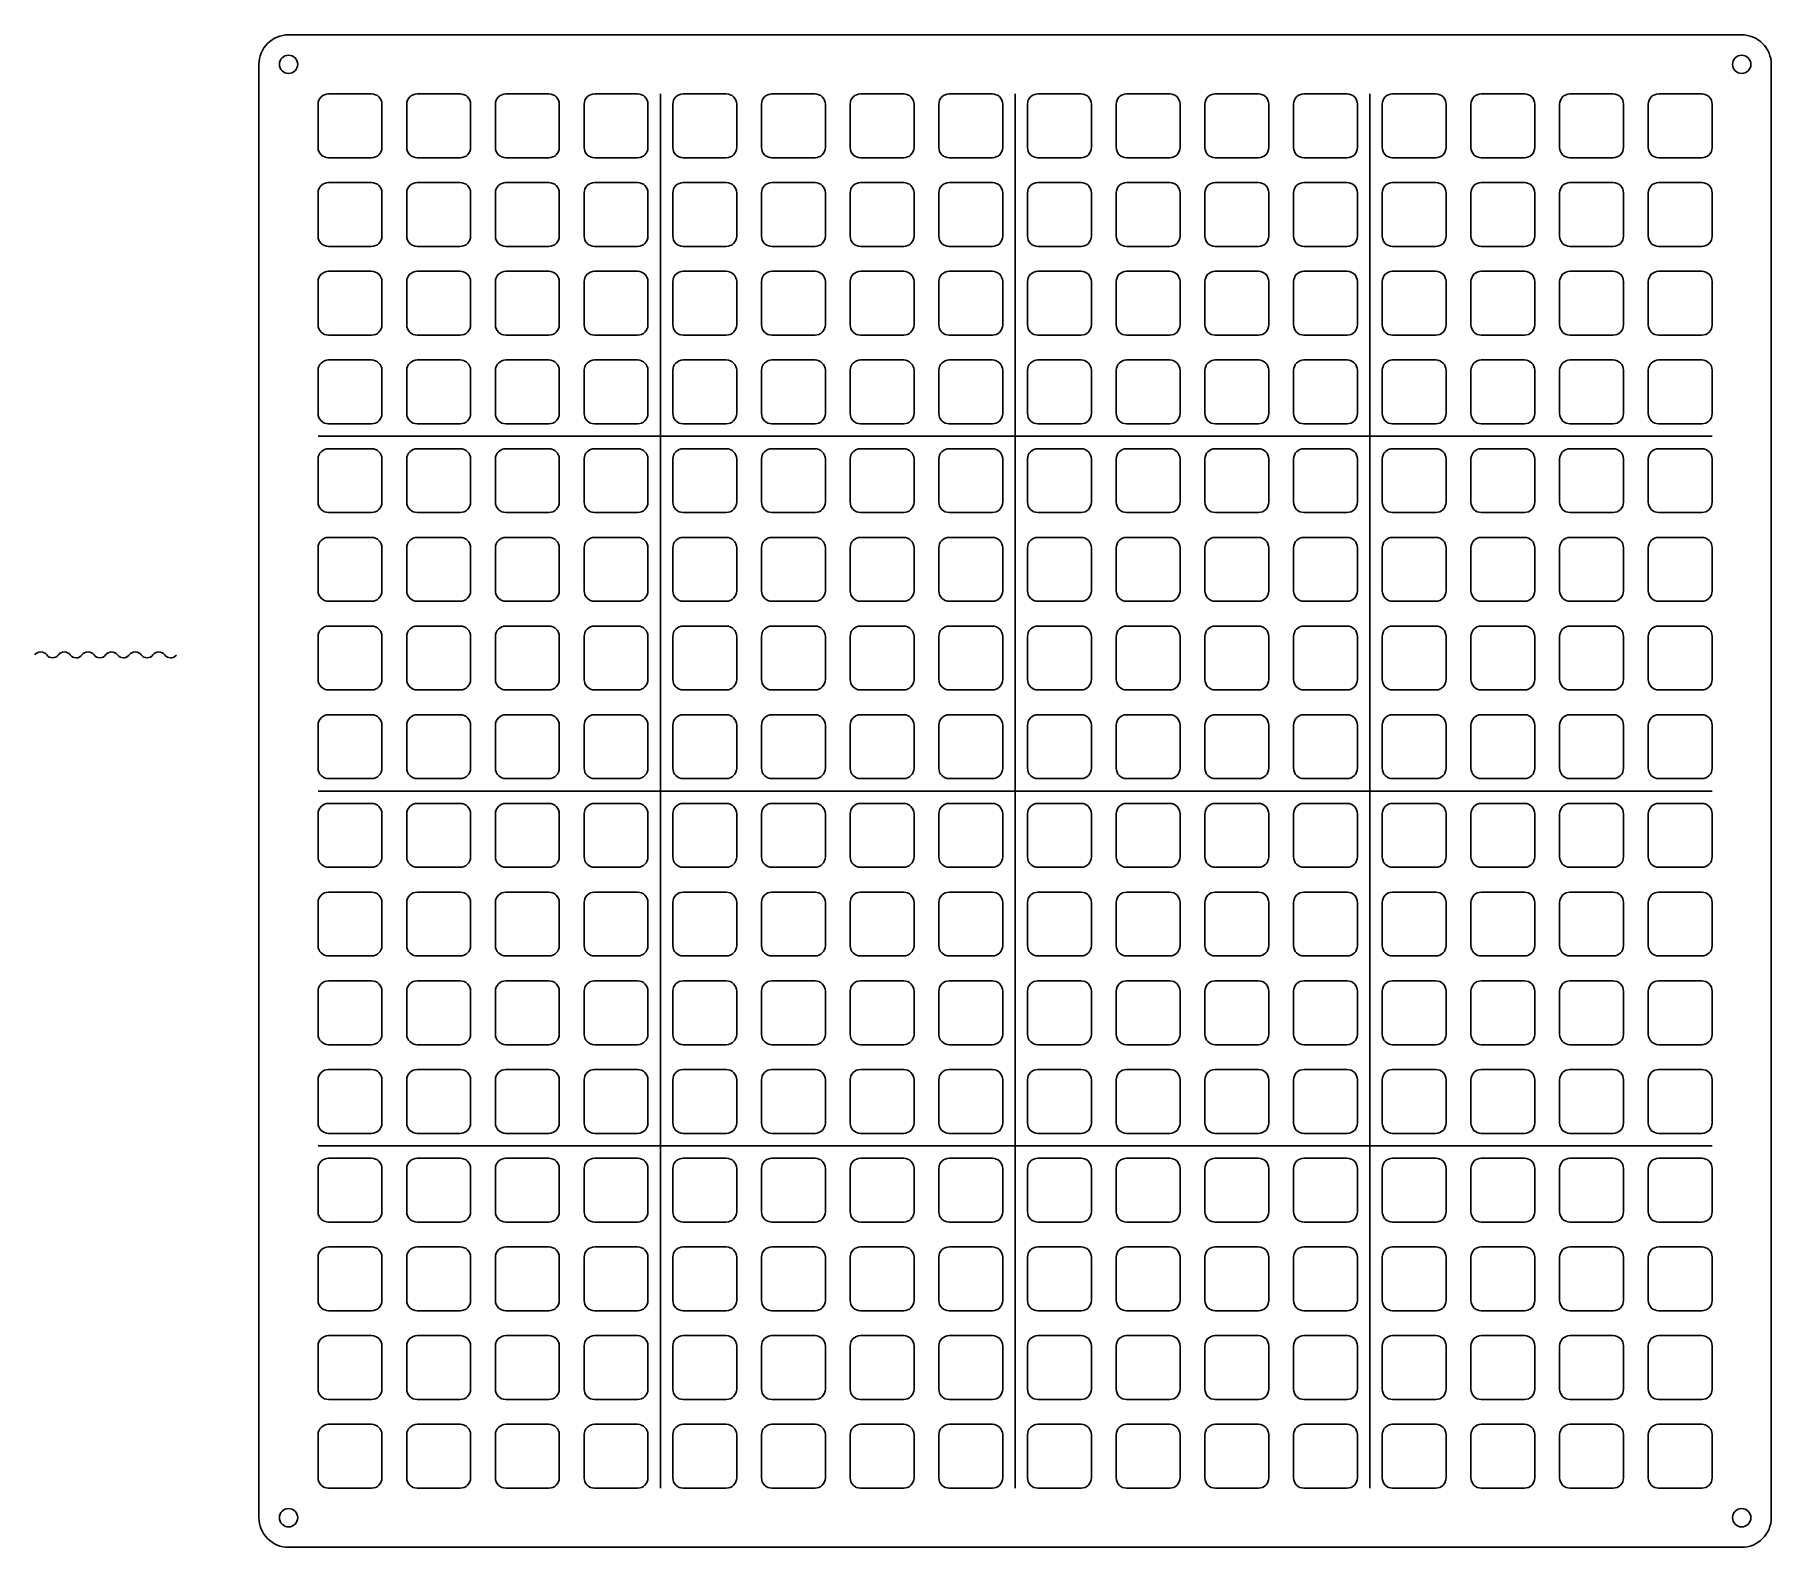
# Model space of a CAD drawing. Header units: millimetres. Extents: x -34 to 260, y -231 to 25.
import ezdxf

# ---------------------------------------------------------------- set-up
doc = ezdxf.new("R2010")
doc.units = ezdxf.units.MM
doc.layers.get('0').update_dxf_attribs({"linetype": 'CONTINUOUS'})

msp = doc.modelspace()

# ---------------------------------------------------------------- linework, layer by layer
for p, q in [((71.83, 14.88), (71.83, -220.92)), ((131.83, 14.88), (131.83, -220.92)), ((191.83, 14.88), (191.83, -220.92)), ((13.93, -43.02), (249.73, -43.02)), ((13.93, -103.02), (249.73, -103.02)), ((13.93, -163.02), (249.73, -163.02))]:
    msp.add_line(p, q)
for points in [[(254.73, 24.88), (8.93, 24.88, 0.414214), (3.93, 19.88), (3.93, -225.92, 0.414214), (8.93, -230.92), (254.73, -230.92, 0.414214), (259.73, -225.92), (259.73, 19.88, 0.414214)], [(22.98, 4.08), (15.68, 4.08, -0.414214), (13.93, 5.83), (13.93, 13.13, -0.414214), (15.68, 14.88), (22.98, 14.88, -0.414214), (24.73, 13.13), (24.73, 5.83, -0.414214)], [(37.98, 4.08), (30.68, 4.08, -0.414214), (28.93, 5.83), (28.93, 13.13, -0.414214), (30.68, 14.88), (37.98, 14.88, -0.414214), (39.73, 13.13), (39.73, 5.83, -0.414214)], [(52.98, 4.08), (45.68, 4.08, -0.414214), (43.93, 5.83), (43.93, 13.13, -0.414214), (45.68, 14.88), (52.98, 14.88, -0.414214), (54.73, 13.13), (54.73, 5.83, -0.414214)], [(67.98, 4.08), (60.68, 4.08, -0.414214), (58.93, 5.83), (58.93, 13.13, -0.414214), (60.68, 14.88), (67.98, 14.88, -0.414214), (69.73, 13.13), (69.73, 5.83, -0.414214)], [(82.98, 4.08), (75.68, 4.08, -0.414214), (73.93, 5.83), (73.93, 13.13, -0.414214), (75.68, 14.88), (82.98, 14.88, -0.414214), (84.73, 13.13), (84.73, 5.83, -0.414214)], [(97.98, 4.08), (90.68, 4.08, -0.414214), (88.93, 5.83), (88.93, 13.13, -0.414214), (90.68, 14.88), (97.98, 14.88, -0.414214), (99.73, 13.13), (99.73, 5.83, -0.414214)], [(112.98, 4.08), (105.68, 4.08, -0.414214), (103.93, 5.83), (103.93, 13.13, -0.414214), (105.68, 14.88), (112.98, 14.88, -0.414214), (114.73, 13.13), (114.73, 5.83, -0.414214)], [(127.98, 4.08), (120.68, 4.08, -0.414214), (118.93, 5.83), (118.93, 13.13, -0.414214), (120.68, 14.88), (127.98, 14.88, -0.414214), (129.73, 13.13), (129.73, 5.83, -0.414214)], [(142.98, 4.08), (135.68, 4.08, -0.414214), (133.93, 5.83), (133.93, 13.13, -0.414214), (135.68, 14.88), (142.98, 14.88, -0.414214), (144.73, 13.13), (144.73, 5.83, -0.414214)], [(157.98, 4.08), (150.68, 4.08, -0.414214), (148.93, 5.83), (148.93, 13.13, -0.414214), (150.68, 14.88), (157.98, 14.88, -0.414214), (159.73, 13.13), (159.73, 5.83, -0.414214)], [(172.98, 4.08), (165.68, 4.08, -0.414214), (163.93, 5.83), (163.93, 13.13, -0.414214), (165.68, 14.88), (172.98, 14.88, -0.414214), (174.73, 13.13), (174.73, 5.83, -0.414214)], [(187.98, 4.08), (180.68, 4.08, -0.414214), (178.93, 5.83), (178.93, 13.13, -0.414214), (180.68, 14.88), (187.98, 14.88, -0.414214), (189.73, 13.13), (189.73, 5.83, -0.414214)], [(202.98, 4.08), (195.68, 4.08, -0.414214), (193.93, 5.83), (193.93, 13.13, -0.414214), (195.68, 14.88), (202.98, 14.88, -0.414214), (204.73, 13.13), (204.73, 5.83, -0.414214)], [(217.98, 4.08), (210.68, 4.08, -0.414214), (208.93, 5.83), (208.93, 13.13, -0.414214), (210.68, 14.88), (217.98, 14.88, -0.414214), (219.73, 13.13), (219.73, 5.83, -0.414214)], [(232.98, 4.08), (225.68, 4.08, -0.414214), (223.93, 5.83), (223.93, 13.13, -0.414214), (225.68, 14.88), (232.98, 14.88, -0.414214), (234.73, 13.13), (234.73, 5.83, -0.414214)], [(247.98, 4.08), (240.68, 4.08, -0.414214), (238.93, 5.83), (238.93, 13.13, -0.414214), (240.68, 14.88), (247.98, 14.88, -0.414214), (249.73, 13.13), (249.73, 5.83, -0.414214)], [(22.98, -10.92), (15.68, -10.92, -0.414214), (13.93, -9.17), (13.93, -1.87, -0.414214), (15.68, -0.12), (22.98, -0.12, -0.414214), (24.73, -1.87), (24.73, -9.17, -0.414214)], [(37.98, -10.92), (30.68, -10.92, -0.414214), (28.93, -9.17), (28.93, -1.87, -0.414214), (30.68, -0.12), (37.98, -0.12, -0.414214), (39.73, -1.87), (39.73, -9.17, -0.414214)], [(52.98, -10.92), (45.68, -10.92, -0.414214), (43.93, -9.17), (43.93, -1.87, -0.414214), (45.68, -0.12), (52.98, -0.12, -0.414214), (54.73, -1.87), (54.73, -9.17, -0.414214)], [(67.98, -10.92), (60.68, -10.92, -0.414214), (58.93, -9.17), (58.93, -1.87, -0.414214), (60.68, -0.12), (67.98, -0.12, -0.414214), (69.73, -1.87), (69.73, -9.17, -0.414214)], [(82.98, -10.92), (75.68, -10.92, -0.414214), (73.93, -9.17), (73.93, -1.87, -0.414214), (75.68, -0.12), (82.98, -0.12, -0.414214), (84.73, -1.87), (84.73, -9.17, -0.414214)], [(97.98, -10.92), (90.68, -10.92, -0.414214), (88.93, -9.17), (88.93, -1.87, -0.414214), (90.68, -0.12), (97.98, -0.12, -0.414214), (99.73, -1.87), (99.73, -9.17, -0.414214)], [(112.98, -10.92), (105.68, -10.92, -0.414214), (103.93, -9.17), (103.93, -1.87, -0.414214), (105.68, -0.12), (112.98, -0.12, -0.414214), (114.73, -1.87), (114.73, -9.17, -0.414214)], [(127.98, -10.92), (120.68, -10.92, -0.414214), (118.93, -9.17), (118.93, -1.87, -0.414214), (120.68, -0.12), (127.98, -0.12, -0.414214), (129.73, -1.87), (129.73, -9.17, -0.414214)], [(142.98, -10.92), (135.68, -10.92, -0.414214), (133.93, -9.17), (133.93, -1.87, -0.414214), (135.68, -0.12), (142.98, -0.12, -0.414214), (144.73, -1.87), (144.73, -9.17, -0.414214)], [(157.98, -10.92), (150.68, -10.92, -0.414214), (148.93, -9.17), (148.93, -1.87, -0.414214), (150.68, -0.12), (157.98, -0.12, -0.414214), (159.73, -1.87), (159.73, -9.17, -0.414214)], [(172.98, -10.92), (165.68, -10.92, -0.414214), (163.93, -9.17), (163.93, -1.87, -0.414214), (165.68, -0.12), (172.98, -0.12, -0.414214), (174.73, -1.87), (174.73, -9.17, -0.414214)], [(187.98, -10.92), (180.68, -10.92, -0.414214), (178.93, -9.17), (178.93, -1.87, -0.414214), (180.68, -0.12), (187.98, -0.12, -0.414214), (189.73, -1.87), (189.73, -9.17, -0.414214)], [(202.98, -10.92), (195.68, -10.92, -0.414214), (193.93, -9.17), (193.93, -1.87, -0.414214), (195.68, -0.12), (202.98, -0.12, -0.414214), (204.73, -1.87), (204.73, -9.17, -0.414214)], [(217.98, -10.92), (210.68, -10.92, -0.414214), (208.93, -9.17), (208.93, -1.87, -0.414214), (210.68, -0.12), (217.98, -0.12, -0.414214), (219.73, -1.87), (219.73, -9.17, -0.414214)], [(232.98, -10.92), (225.68, -10.92, -0.414214), (223.93, -9.17), (223.93, -1.87, -0.414214), (225.68, -0.12), (232.98, -0.12, -0.414214), (234.73, -1.87), (234.73, -9.17, -0.414214)], [(247.98, -10.92), (240.68, -10.92, -0.414214), (238.93, -9.17), (238.93, -1.87, -0.414214), (240.68, -0.12), (247.98, -0.12, -0.414214), (249.73, -1.87), (249.73, -9.17, -0.414214)], [(22.98, -25.92), (15.68, -25.92, -0.414214), (13.93, -24.17), (13.93, -16.87, -0.414214), (15.68, -15.12), (22.98, -15.12, -0.414214), (24.73, -16.87), (24.73, -24.17, -0.414214)], [(37.98, -25.92), (30.68, -25.92, -0.414214), (28.93, -24.17), (28.93, -16.87, -0.414214), (30.68, -15.12), (37.98, -15.12, -0.414214), (39.73, -16.87), (39.73, -24.17, -0.414214)], [(52.98, -25.92), (45.68, -25.92, -0.414214), (43.93, -24.17), (43.93, -16.87, -0.414214), (45.68, -15.12), (52.98, -15.12, -0.414214), (54.73, -16.87), (54.73, -24.17, -0.414214)], [(67.98, -25.92), (60.68, -25.92, -0.414214), (58.93, -24.17), (58.93, -16.87, -0.414214), (60.68, -15.12), (67.98, -15.12, -0.414214), (69.73, -16.87), (69.73, -24.17, -0.414214)], [(82.98, -25.92), (75.68, -25.92, -0.414214), (73.93, -24.17), (73.93, -16.87, -0.414214), (75.68, -15.12), (82.98, -15.12, -0.414214), (84.73, -16.87), (84.73, -24.17, -0.414214)], [(97.98, -25.92), (90.68, -25.92, -0.414214), (88.93, -24.17), (88.93, -16.87, -0.414214), (90.68, -15.12), (97.98, -15.12, -0.414214), (99.73, -16.87), (99.73, -24.17, -0.414214)], [(112.98, -25.92), (105.68, -25.92, -0.414214), (103.93, -24.17), (103.93, -16.87, -0.414214), (105.68, -15.12), (112.98, -15.12, -0.414214), (114.73, -16.87), (114.73, -24.17, -0.414214)], [(127.98, -25.92), (120.68, -25.92, -0.414214), (118.93, -24.17), (118.93, -16.87, -0.414214), (120.68, -15.12), (127.98, -15.12, -0.414214), (129.73, -16.87), (129.73, -24.17, -0.414214)], [(142.98, -25.92), (135.68, -25.92, -0.414214), (133.93, -24.17), (133.93, -16.87, -0.414214), (135.68, -15.12), (142.98, -15.12, -0.414214), (144.73, -16.87), (144.73, -24.17, -0.414214)], [(157.98, -25.92), (150.68, -25.92, -0.414214), (148.93, -24.17), (148.93, -16.87, -0.414214), (150.68, -15.12), (157.98, -15.12, -0.414214), (159.73, -16.87), (159.73, -24.17, -0.414214)], [(172.98, -25.92), (165.68, -25.92, -0.414214), (163.93, -24.17), (163.93, -16.87, -0.414214), (165.68, -15.12), (172.98, -15.12, -0.414214), (174.73, -16.87), (174.73, -24.17, -0.414214)], [(187.98, -25.92), (180.68, -25.92, -0.414214), (178.93, -24.17), (178.93, -16.87, -0.414214), (180.68, -15.12), (187.98, -15.12, -0.414214), (189.73, -16.87), (189.73, -24.17, -0.414214)], [(202.98, -25.92), (195.68, -25.92, -0.414214), (193.93, -24.17), (193.93, -16.87, -0.414214), (195.68, -15.12), (202.98, -15.12, -0.414214), (204.73, -16.87), (204.73, -24.17, -0.414214)], [(217.98, -25.92), (210.68, -25.92, -0.414214), (208.93, -24.17), (208.93, -16.87, -0.414214), (210.68, -15.12), (217.98, -15.12, -0.414214), (219.73, -16.87), (219.73, -24.17, -0.414214)], [(232.98, -25.92), (225.68, -25.92, -0.414214), (223.93, -24.17), (223.93, -16.87, -0.414214), (225.68, -15.12), (232.98, -15.12, -0.414214), (234.73, -16.87), (234.73, -24.17, -0.414214)], [(247.98, -25.92), (240.68, -25.92, -0.414214), (238.93, -24.17), (238.93, -16.87, -0.414214), (240.68, -15.12), (247.98, -15.12, -0.414214), (249.73, -16.87), (249.73, -24.17, -0.414214)], [(22.98, -40.92), (15.68, -40.92, -0.414214), (13.93, -39.17), (13.93, -31.87, -0.414214), (15.68, -30.12), (22.98, -30.12, -0.414214), (24.73, -31.87), (24.73, -39.17, -0.414214)], [(37.98, -40.92), (30.68, -40.92, -0.414214), (28.93, -39.17), (28.93, -31.87, -0.414214), (30.68, -30.12), (37.98, -30.12, -0.414214), (39.73, -31.87), (39.73, -39.17, -0.414214)], [(52.98, -40.92), (45.68, -40.92, -0.414214), (43.93, -39.17), (43.93, -31.87, -0.414214), (45.68, -30.12), (52.98, -30.12, -0.414214), (54.73, -31.87), (54.73, -39.17, -0.414214)], [(67.98, -40.92), (60.68, -40.92, -0.414214), (58.93, -39.17), (58.93, -31.87, -0.414214), (60.68, -30.12), (67.98, -30.12, -0.414214), (69.73, -31.87), (69.73, -39.17, -0.414214)], [(82.98, -40.92), (75.68, -40.92, -0.414214), (73.93, -39.17), (73.93, -31.87, -0.414214), (75.68, -30.12), (82.98, -30.12, -0.414214), (84.73, -31.87), (84.73, -39.17, -0.414214)], [(97.98, -40.92), (90.68, -40.92, -0.414214), (88.93, -39.17), (88.93, -31.87, -0.414214), (90.68, -30.12), (97.98, -30.12, -0.414214), (99.73, -31.87), (99.73, -39.17, -0.414214)], [(112.98, -40.92), (105.68, -40.92, -0.414214), (103.93, -39.17), (103.93, -31.87, -0.414214), (105.68, -30.12), (112.98, -30.12, -0.414214), (114.73, -31.87), (114.73, -39.17, -0.414214)], [(127.98, -40.92), (120.68, -40.92, -0.414214), (118.93, -39.17), (118.93, -31.87, -0.414214), (120.68, -30.12), (127.98, -30.12, -0.414214), (129.73, -31.87), (129.73, -39.17, -0.414214)], [(142.98, -40.92), (135.68, -40.92, -0.414214), (133.93, -39.17), (133.93, -31.87, -0.414214), (135.68, -30.12), (142.98, -30.12, -0.414214), (144.73, -31.87), (144.73, -39.17, -0.414214)], [(157.98, -40.92), (150.68, -40.92, -0.414214), (148.93, -39.17), (148.93, -31.87, -0.414214), (150.68, -30.12), (157.98, -30.12, -0.414214), (159.73, -31.87), (159.73, -39.17, -0.414214)], [(172.98, -40.92), (165.68, -40.92, -0.414214), (163.93, -39.17), (163.93, -31.87, -0.414214), (165.68, -30.12), (172.98, -30.12, -0.414214), (174.73, -31.87), (174.73, -39.17, -0.414214)], [(187.98, -40.92), (180.68, -40.92, -0.414214), (178.93, -39.17), (178.93, -31.87, -0.414214), (180.68, -30.12), (187.98, -30.12, -0.414214), (189.73, -31.87), (189.73, -39.17, -0.414214)], [(202.98, -40.92), (195.68, -40.92, -0.414214), (193.93, -39.17), (193.93, -31.87, -0.414214), (195.68, -30.12), (202.98, -30.12, -0.414214), (204.73, -31.87), (204.73, -39.17, -0.414214)], [(217.98, -40.92), (210.68, -40.92, -0.414214), (208.93, -39.17), (208.93, -31.87, -0.414214), (210.68, -30.12), (217.98, -30.12, -0.414214), (219.73, -31.87), (219.73, -39.17, -0.414214)], [(232.98, -40.92), (225.68, -40.92, -0.414214), (223.93, -39.17), (223.93, -31.87, -0.414214), (225.68, -30.12), (232.98, -30.12, -0.414214), (234.73, -31.87), (234.73, -39.17, -0.414214)], [(247.98, -40.92), (240.68, -40.92, -0.414214), (238.93, -39.17), (238.93, -31.87, -0.414214), (240.68, -30.12), (247.98, -30.12, -0.414214), (249.73, -31.87), (249.73, -39.17, -0.414214)], [(22.98, -55.92), (15.68, -55.92, -0.414214), (13.93, -54.17), (13.93, -46.87, -0.414214), (15.68, -45.12), (22.98, -45.12, -0.414214), (24.73, -46.87), (24.73, -54.17, -0.414214)], [(37.98, -55.92), (30.68, -55.92, -0.414214), (28.93, -54.17), (28.93, -46.87, -0.414214), (30.68, -45.12), (37.98, -45.12, -0.414214), (39.73, -46.87), (39.73, -54.17, -0.414214)], [(52.98, -55.92), (45.68, -55.92, -0.414214), (43.93, -54.17), (43.93, -46.87, -0.414214), (45.68, -45.12), (52.98, -45.12, -0.414214), (54.73, -46.87), (54.73, -54.17, -0.414214)], [(67.98, -55.92), (60.68, -55.92, -0.414214), (58.93, -54.17), (58.93, -46.87, -0.414214), (60.68, -45.12), (67.98, -45.12, -0.414214), (69.73, -46.87), (69.73, -54.17, -0.414214)], [(82.98, -55.92), (75.68, -55.92, -0.414214), (73.93, -54.17), (73.93, -46.87, -0.414214), (75.68, -45.12), (82.98, -45.12, -0.414214), (84.73, -46.87), (84.73, -54.17, -0.414214)], [(97.98, -55.92), (90.68, -55.92, -0.414214), (88.93, -54.17), (88.93, -46.87, -0.414214), (90.68, -45.12), (97.98, -45.12, -0.414214), (99.73, -46.87), (99.73, -54.17, -0.414214)], [(112.98, -55.92), (105.68, -55.92, -0.414214), (103.93, -54.17), (103.93, -46.87, -0.414214), (105.68, -45.12), (112.98, -45.12, -0.414214), (114.73, -46.87), (114.73, -54.17, -0.414214)], [(127.98, -55.92), (120.68, -55.92, -0.414214), (118.93, -54.17), (118.93, -46.87, -0.414214), (120.68, -45.12), (127.98, -45.12, -0.414214), (129.73, -46.87), (129.73, -54.17, -0.414214)], [(142.98, -55.92), (135.68, -55.92, -0.414214), (133.93, -54.17), (133.93, -46.87, -0.414214), (135.68, -45.12), (142.98, -45.12, -0.414214), (144.73, -46.87), (144.73, -54.17, -0.414214)], [(157.98, -55.92), (150.68, -55.92, -0.414214), (148.93, -54.17), (148.93, -46.87, -0.414214), (150.68, -45.12), (157.98, -45.12, -0.414214), (159.73, -46.87), (159.73, -54.17, -0.414214)], [(172.98, -55.92), (165.68, -55.92, -0.414214), (163.93, -54.17), (163.93, -46.87, -0.414214), (165.68, -45.12), (172.98, -45.12, -0.414214), (174.73, -46.87), (174.73, -54.17, -0.414214)], [(187.98, -55.92), (180.68, -55.92, -0.414214), (178.93, -54.17), (178.93, -46.87, -0.414214), (180.68, -45.12), (187.98, -45.12, -0.414214), (189.73, -46.87), (189.73, -54.17, -0.414214)], [(202.98, -55.92), (195.68, -55.92, -0.414214), (193.93, -54.17), (193.93, -46.87, -0.414214), (195.68, -45.12), (202.98, -45.12, -0.414214), (204.73, -46.87), (204.73, -54.17, -0.414214)], [(217.98, -55.92), (210.68, -55.92, -0.414214), (208.93, -54.17), (208.93, -46.87, -0.414214), (210.68, -45.12), (217.98, -45.12, -0.414214), (219.73, -46.87), (219.73, -54.17, -0.414214)], [(232.98, -55.92), (225.68, -55.92, -0.414214), (223.93, -54.17), (223.93, -46.87, -0.414214), (225.68, -45.12), (232.98, -45.12, -0.414214), (234.73, -46.87), (234.73, -54.17, -0.414214)], [(247.98, -55.92), (240.68, -55.92, -0.414214), (238.93, -54.17), (238.93, -46.87, -0.414214), (240.68, -45.12), (247.98, -45.12, -0.414214), (249.73, -46.87), (249.73, -54.17, -0.414214)], [(22.98, -70.92), (15.68, -70.92, -0.414214), (13.93, -69.17), (13.93, -61.87, -0.414214), (15.68, -60.12), (22.98, -60.12, -0.414214), (24.73, -61.87), (24.73, -69.17, -0.414214)], [(37.98, -70.92), (30.68, -70.92, -0.414214), (28.93, -69.17), (28.93, -61.87, -0.414214), (30.68, -60.12), (37.98, -60.12, -0.414214), (39.73, -61.87), (39.73, -69.17, -0.414214)], [(52.98, -70.92), (45.68, -70.92, -0.414214), (43.93, -69.17), (43.93, -61.87, -0.414214), (45.68, -60.12), (52.98, -60.12, -0.414214), (54.73, -61.87), (54.73, -69.17, -0.414214)], [(67.98, -70.92), (60.68, -70.92, -0.414214), (58.93, -69.17), (58.93, -61.87, -0.414214), (60.68, -60.12), (67.98, -60.12, -0.414214), (69.73, -61.87), (69.73, -69.17, -0.414214)], [(82.98, -70.92), (75.68, -70.92, -0.414214), (73.93, -69.17), (73.93, -61.87, -0.414214), (75.68, -60.12), (82.98, -60.12, -0.414214), (84.73, -61.87), (84.73, -69.17, -0.414214)], [(97.98, -70.92), (90.68, -70.92, -0.414214), (88.93, -69.17), (88.93, -61.87, -0.414214), (90.68, -60.12), (97.98, -60.12, -0.414214), (99.73, -61.87), (99.73, -69.17, -0.414214)], [(112.98, -70.92), (105.68, -70.92, -0.414214), (103.93, -69.17), (103.93, -61.87, -0.414214), (105.68, -60.12), (112.98, -60.12, -0.414214), (114.73, -61.87), (114.73, -69.17, -0.414214)], [(127.98, -70.92), (120.68, -70.92, -0.414214), (118.93, -69.17), (118.93, -61.87, -0.414214), (120.68, -60.12), (127.98, -60.12, -0.414214), (129.73, -61.87), (129.73, -69.17, -0.414214)], [(142.98, -70.92), (135.68, -70.92, -0.414214), (133.93, -69.17), (133.93, -61.87, -0.414214), (135.68, -60.12), (142.98, -60.12, -0.414214), (144.73, -61.87), (144.73, -69.17, -0.414214)], [(157.98, -70.92), (150.68, -70.92, -0.414214), (148.93, -69.17), (148.93, -61.87, -0.414214), (150.68, -60.12), (157.98, -60.12, -0.414214), (159.73, -61.87), (159.73, -69.17, -0.414214)], [(172.98, -70.92), (165.68, -70.92, -0.414214), (163.93, -69.17), (163.93, -61.87, -0.414214), (165.68, -60.12), (172.98, -60.12, -0.414214), (174.73, -61.87), (174.73, -69.17, -0.414214)], [(187.98, -70.92), (180.68, -70.92, -0.414214), (178.93, -69.17), (178.93, -61.87, -0.414214), (180.68, -60.12), (187.98, -60.12, -0.414214), (189.73, -61.87), (189.73, -69.17, -0.414214)], [(202.98, -70.92), (195.68, -70.92, -0.414214), (193.93, -69.17), (193.93, -61.87, -0.414214), (195.68, -60.12), (202.98, -60.12, -0.414214), (204.73, -61.87), (204.73, -69.17, -0.414214)], [(217.98, -70.92), (210.68, -70.92, -0.414214), (208.93, -69.17), (208.93, -61.87, -0.414214), (210.68, -60.12), (217.98, -60.12, -0.414214), (219.73, -61.87), (219.73, -69.17, -0.414214)], [(232.98, -70.92), (225.68, -70.92, -0.414214), (223.93, -69.17), (223.93, -61.87, -0.414214), (225.68, -60.12), (232.98, -60.12, -0.414214), (234.73, -61.87), (234.73, -69.17, -0.414214)], [(247.98, -70.92), (240.68, -70.92, -0.414214), (238.93, -69.17), (238.93, -61.87, -0.414214), (240.68, -60.12), (247.98, -60.12, -0.414214), (249.73, -61.87), (249.73, -69.17, -0.414214)], [(22.98, -85.92), (15.68, -85.92, -0.414214), (13.93, -84.17), (13.93, -76.87, -0.414214), (15.68, -75.12), (22.98, -75.12, -0.414214), (24.73, -76.87), (24.73, -84.17, -0.414214)], [(37.98, -85.92), (30.68, -85.92, -0.414214), (28.93, -84.17), (28.93, -76.87, -0.414214), (30.68, -75.12), (37.98, -75.12, -0.414214), (39.73, -76.87), (39.73, -84.17, -0.414214)], [(52.98, -85.92), (45.68, -85.92, -0.414214), (43.93, -84.17), (43.93, -76.87, -0.414214), (45.68, -75.12), (52.98, -75.12, -0.414214), (54.73, -76.87), (54.73, -84.17, -0.414214)], [(67.98, -85.92), (60.68, -85.92, -0.414214), (58.93, -84.17), (58.93, -76.87, -0.414214), (60.68, -75.12), (67.98, -75.12, -0.414214), (69.73, -76.87), (69.73, -84.17, -0.414214)], [(82.98, -85.92), (75.68, -85.92, -0.414214), (73.93, -84.17), (73.93, -76.87, -0.414214), (75.68, -75.12), (82.98, -75.12, -0.414214), (84.73, -76.87), (84.73, -84.17, -0.414214)], [(97.98, -85.92), (90.68, -85.92, -0.414214), (88.93, -84.17), (88.93, -76.87, -0.414214), (90.68, -75.12), (97.98, -75.12, -0.414214), (99.73, -76.87), (99.73, -84.17, -0.414214)], [(112.98, -85.92), (105.68, -85.92, -0.414214), (103.93, -84.17), (103.93, -76.87, -0.414214), (105.68, -75.12), (112.98, -75.12, -0.414214), (114.73, -76.87), (114.73, -84.17, -0.414214)], [(127.98, -85.92), (120.68, -85.92, -0.414214), (118.93, -84.17), (118.93, -76.87, -0.414214), (120.68, -75.12), (127.98, -75.12, -0.414214), (129.73, -76.87), (129.73, -84.17, -0.414214)], [(142.98, -85.92), (135.68, -85.92, -0.414214), (133.93, -84.17), (133.93, -76.87, -0.414214), (135.68, -75.12), (142.98, -75.12, -0.414214), (144.73, -76.87), (144.73, -84.17, -0.414214)], [(157.98, -85.92), (150.68, -85.92, -0.414214), (148.93, -84.17), (148.93, -76.87, -0.414214), (150.68, -75.12), (157.98, -75.12, -0.414214), (159.73, -76.87), (159.73, -84.17, -0.414214)], [(172.98, -85.92), (165.68, -85.92, -0.414214), (163.93, -84.17), (163.93, -76.87, -0.414214), (165.68, -75.12), (172.98, -75.12, -0.414214), (174.73, -76.87), (174.73, -84.17, -0.414214)], [(187.98, -85.92), (180.68, -85.92, -0.414214), (178.93, -84.17), (178.93, -76.87, -0.414214), (180.68, -75.12), (187.98, -75.12, -0.414214), (189.73, -76.87), (189.73, -84.17, -0.414214)], [(202.98, -85.92), (195.68, -85.92, -0.414214), (193.93, -84.17), (193.93, -76.87, -0.414214), (195.68, -75.12), (202.98, -75.12, -0.414214), (204.73, -76.87), (204.73, -84.17, -0.414214)], [(217.98, -85.92), (210.68, -85.92, -0.414214), (208.93, -84.17), (208.93, -76.87, -0.414214), (210.68, -75.12), (217.98, -75.12, -0.414214), (219.73, -76.87), (219.73, -84.17, -0.414214)], [(232.98, -85.92), (225.68, -85.92, -0.414214), (223.93, -84.17), (223.93, -76.87, -0.414214), (225.68, -75.12), (232.98, -75.12, -0.414214), (234.73, -76.87), (234.73, -84.17, -0.414214)], [(247.98, -85.92), (240.68, -85.92, -0.414214), (238.93, -84.17), (238.93, -76.87, -0.414214), (240.68, -75.12), (247.98, -75.12, -0.414214), (249.73, -76.87), (249.73, -84.17, -0.414214)], [(22.98, -100.92), (15.68, -100.92, -0.414214), (13.93, -99.17), (13.93, -91.87, -0.414214), (15.68, -90.12), (22.98, -90.12, -0.414214), (24.73, -91.87), (24.73, -99.17, -0.414214)], [(37.98, -100.92), (30.68, -100.92, -0.414214), (28.93, -99.17), (28.93, -91.87, -0.414214), (30.68, -90.12), (37.98, -90.12, -0.414214), (39.73, -91.87), (39.73, -99.17, -0.414214)], [(52.98, -100.92), (45.68, -100.92, -0.414214), (43.93, -99.17), (43.93, -91.87, -0.414214), (45.68, -90.12), (52.98, -90.12, -0.414214), (54.73, -91.87), (54.73, -99.17, -0.414214)], [(67.98, -100.92), (60.68, -100.92, -0.414214), (58.93, -99.17), (58.93, -91.87, -0.414214), (60.68, -90.12), (67.98, -90.12, -0.414214), (69.73, -91.87), (69.73, -99.17, -0.414214)], [(82.98, -100.92), (75.68, -100.92, -0.414214), (73.93, -99.17), (73.93, -91.87, -0.414214), (75.68, -90.12), (82.98, -90.12, -0.414214), (84.73, -91.87), (84.73, -99.17, -0.414214)], [(97.98, -100.92), (90.68, -100.92, -0.414214), (88.93, -99.17), (88.93, -91.87, -0.414214), (90.68, -90.12), (97.98, -90.12, -0.414214), (99.73, -91.87), (99.73, -99.17, -0.414214)], [(112.98, -100.92), (105.68, -100.92, -0.414214), (103.93, -99.17), (103.93, -91.87, -0.414214), (105.68, -90.12), (112.98, -90.12, -0.414214), (114.73, -91.87), (114.73, -99.17, -0.414214)], [(127.98, -100.92), (120.68, -100.92, -0.414214), (118.93, -99.17), (118.93, -91.87, -0.414214), (120.68, -90.12), (127.98, -90.12, -0.414214), (129.73, -91.87), (129.73, -99.17, -0.414214)], [(142.98, -100.92), (135.68, -100.92, -0.414214), (133.93, -99.17), (133.93, -91.87, -0.414214), (135.68, -90.12), (142.98, -90.12, -0.414214), (144.73, -91.87), (144.73, -99.17, -0.414214)], [(157.98, -100.92), (150.68, -100.92, -0.414214), (148.93, -99.17), (148.93, -91.87, -0.414214), (150.68, -90.12), (157.98, -90.12, -0.414214), (159.73, -91.87), (159.73, -99.17, -0.414214)], [(172.98, -100.92), (165.68, -100.92, -0.414214), (163.93, -99.17), (163.93, -91.87, -0.414214), (165.68, -90.12), (172.98, -90.12, -0.414214), (174.73, -91.87), (174.73, -99.17, -0.414214)], [(187.98, -100.92), (180.68, -100.92, -0.414214), (178.93, -99.17), (178.93, -91.87, -0.414214), (180.68, -90.12), (187.98, -90.12, -0.414214), (189.73, -91.87), (189.73, -99.17, -0.414214)], [(202.98, -100.92), (195.68, -100.92, -0.414214), (193.93, -99.17), (193.93, -91.87, -0.414214), (195.68, -90.12), (202.98, -90.12, -0.414214), (204.73, -91.87), (204.73, -99.17, -0.414214)], [(217.98, -100.92), (210.68, -100.92, -0.414214), (208.93, -99.17), (208.93, -91.87, -0.414214), (210.68, -90.12), (217.98, -90.12, -0.414214), (219.73, -91.87), (219.73, -99.17, -0.414214)], [(232.98, -100.92), (225.68, -100.92, -0.414214), (223.93, -99.17), (223.93, -91.87, -0.414214), (225.68, -90.12), (232.98, -90.12, -0.414214), (234.73, -91.87), (234.73, -99.17, -0.414214)], [(247.98, -100.92), (240.68, -100.92, -0.414214), (238.93, -99.17), (238.93, -91.87, -0.414214), (240.68, -90.12), (247.98, -90.12, -0.414214), (249.73, -91.87), (249.73, -99.17, -0.414214)], [(22.98, -115.92), (15.68, -115.92, -0.414214), (13.93, -114.17), (13.93, -106.87, -0.414214), (15.68, -105.12), (22.98, -105.12, -0.414214), (24.73, -106.87), (24.73, -114.17, -0.414214)], [(37.98, -115.92), (30.68, -115.92, -0.414214), (28.93, -114.17), (28.93, -106.87, -0.414214), (30.68, -105.12), (37.98, -105.12, -0.414214), (39.73, -106.87), (39.73, -114.17, -0.414214)], [(52.98, -115.92), (45.68, -115.92, -0.414214), (43.93, -114.17), (43.93, -106.87, -0.414214), (45.68, -105.12), (52.98, -105.12, -0.414214), (54.73, -106.87), (54.73, -114.17, -0.414214)], [(67.98, -115.92), (60.68, -115.92, -0.414214), (58.93, -114.17), (58.93, -106.87, -0.414214), (60.68, -105.12), (67.98, -105.12, -0.414214), (69.73, -106.87), (69.73, -114.17, -0.414214)], [(82.98, -115.92), (75.68, -115.92, -0.414214), (73.93, -114.17), (73.93, -106.87, -0.414214), (75.68, -105.12), (82.98, -105.12, -0.414214), (84.73, -106.87), (84.73, -114.17, -0.414214)], [(97.98, -115.92), (90.68, -115.92, -0.414214), (88.93, -114.17), (88.93, -106.87, -0.414214), (90.68, -105.12), (97.98, -105.12, -0.414214), (99.73, -106.87), (99.73, -114.17, -0.414214)], [(112.98, -115.92), (105.68, -115.92, -0.414214), (103.93, -114.17), (103.93, -106.87, -0.414214), (105.68, -105.12), (112.98, -105.12, -0.414214), (114.73, -106.87), (114.73, -114.17, -0.414214)], [(127.98, -115.92), (120.68, -115.92, -0.414214), (118.93, -114.17), (118.93, -106.87, -0.414214), (120.68, -105.12), (127.98, -105.12, -0.414214), (129.73, -106.87), (129.73, -114.17, -0.414214)], [(142.98, -115.92), (135.68, -115.92, -0.414214), (133.93, -114.17), (133.93, -106.87, -0.414214), (135.68, -105.12), (142.98, -105.12, -0.414214), (144.73, -106.87), (144.73, -114.17, -0.414214)], [(157.98, -115.92), (150.68, -115.92, -0.414214), (148.93, -114.17), (148.93, -106.87, -0.414214), (150.68, -105.12), (157.98, -105.12, -0.414214), (159.73, -106.87), (159.73, -114.17, -0.414214)], [(172.98, -115.92), (165.68, -115.92, -0.414214), (163.93, -114.17), (163.93, -106.87, -0.414214), (165.68, -105.12), (172.98, -105.12, -0.414214), (174.73, -106.87), (174.73, -114.17, -0.414214)], [(187.98, -115.92), (180.68, -115.92, -0.414214), (178.93, -114.17), (178.93, -106.87, -0.414214), (180.68, -105.12), (187.98, -105.12, -0.414214), (189.73, -106.87), (189.73, -114.17, -0.414214)], [(202.98, -115.92), (195.68, -115.92, -0.414214), (193.93, -114.17), (193.93, -106.87, -0.414214), (195.68, -105.12), (202.98, -105.12, -0.414214), (204.73, -106.87), (204.73, -114.17, -0.414214)], [(217.98, -115.92), (210.68, -115.92, -0.414214), (208.93, -114.17), (208.93, -106.87, -0.414214), (210.68, -105.12), (217.98, -105.12, -0.414214), (219.73, -106.87), (219.73, -114.17, -0.414214)], [(232.98, -115.92), (225.68, -115.92, -0.414214), (223.93, -114.17), (223.93, -106.87, -0.414214), (225.68, -105.12), (232.98, -105.12, -0.414214), (234.73, -106.87), (234.73, -114.17, -0.414214)], [(247.98, -115.92), (240.68, -115.92, -0.414214), (238.93, -114.17), (238.93, -106.87, -0.414214), (240.68, -105.12), (247.98, -105.12, -0.414214), (249.73, -106.87), (249.73, -114.17, -0.414214)], [(22.98, -130.92), (15.68, -130.92, -0.414214), (13.93, -129.17), (13.93, -121.87, -0.414214), (15.68, -120.12), (22.98, -120.12, -0.414214), (24.73, -121.87), (24.73, -129.17, -0.414214)], [(37.98, -130.92), (30.68, -130.92, -0.414214), (28.93, -129.17), (28.93, -121.87, -0.414214), (30.68, -120.12), (37.98, -120.12, -0.414214), (39.73, -121.87), (39.73, -129.17, -0.414214)], [(52.98, -130.92), (45.68, -130.92, -0.414214), (43.93, -129.17), (43.93, -121.87, -0.414214), (45.68, -120.12), (52.98, -120.12, -0.414214), (54.73, -121.87), (54.73, -129.17, -0.414214)], [(67.98, -130.92), (60.68, -130.92, -0.414214), (58.93, -129.17), (58.93, -121.87, -0.414214), (60.68, -120.12), (67.98, -120.12, -0.414214), (69.73, -121.87), (69.73, -129.17, -0.414214)], [(82.98, -130.92), (75.68, -130.92, -0.414214), (73.93, -129.17), (73.93, -121.87, -0.414214), (75.68, -120.12), (82.98, -120.12, -0.414214), (84.73, -121.87), (84.73, -129.17, -0.414214)], [(97.98, -130.92), (90.68, -130.92, -0.414214), (88.93, -129.17), (88.93, -121.87, -0.414214), (90.68, -120.12), (97.98, -120.12, -0.414214), (99.73, -121.87), (99.73, -129.17, -0.414214)], [(112.98, -130.92), (105.68, -130.92, -0.414214), (103.93, -129.17), (103.93, -121.87, -0.414214), (105.68, -120.12), (112.98, -120.12, -0.414214), (114.73, -121.87), (114.73, -129.17, -0.414214)], [(127.98, -130.92), (120.68, -130.92, -0.414214), (118.93, -129.17), (118.93, -121.87, -0.414214), (120.68, -120.12), (127.98, -120.12, -0.414214), (129.73, -121.87), (129.73, -129.17, -0.414214)], [(142.98, -130.92), (135.68, -130.92, -0.414214), (133.93, -129.17), (133.93, -121.87, -0.414214), (135.68, -120.12), (142.98, -120.12, -0.414214), (144.73, -121.87), (144.73, -129.17, -0.414214)], [(157.98, -130.92), (150.68, -130.92, -0.414214), (148.93, -129.17), (148.93, -121.87, -0.414214), (150.68, -120.12), (157.98, -120.12, -0.414214), (159.73, -121.87), (159.73, -129.17, -0.414214)], [(172.98, -130.92), (165.68, -130.92, -0.414214), (163.93, -129.17), (163.93, -121.87, -0.414214), (165.68, -120.12), (172.98, -120.12, -0.414214), (174.73, -121.87), (174.73, -129.17, -0.414214)], [(187.98, -130.92), (180.68, -130.92, -0.414214), (178.93, -129.17), (178.93, -121.87, -0.414214), (180.68, -120.12), (187.98, -120.12, -0.414214), (189.73, -121.87), (189.73, -129.17, -0.414214)], [(202.98, -130.92), (195.68, -130.92, -0.414214), (193.93, -129.17), (193.93, -121.87, -0.414214), (195.68, -120.12), (202.98, -120.12, -0.414214), (204.73, -121.87), (204.73, -129.17, -0.414214)], [(217.98, -130.92), (210.68, -130.92, -0.414214), (208.93, -129.17), (208.93, -121.87, -0.414214), (210.68, -120.12), (217.98, -120.12, -0.414214), (219.73, -121.87), (219.73, -129.17, -0.414214)], [(232.98, -130.92), (225.68, -130.92, -0.414214), (223.93, -129.17), (223.93, -121.87, -0.414214), (225.68, -120.12), (232.98, -120.12, -0.414214), (234.73, -121.87), (234.73, -129.17, -0.414214)], [(247.98, -130.92), (240.68, -130.92, -0.414214), (238.93, -129.17), (238.93, -121.87, -0.414214), (240.68, -120.12), (247.98, -120.12, -0.414214), (249.73, -121.87), (249.73, -129.17, -0.414214)], [(22.98, -145.92), (15.68, -145.92, -0.414214), (13.93, -144.17), (13.93, -136.87, -0.414214), (15.68, -135.12), (22.98, -135.12, -0.414214), (24.73, -136.87), (24.73, -144.17, -0.414214)], [(37.98, -145.92), (30.68, -145.92, -0.414214), (28.93, -144.17), (28.93, -136.87, -0.414214), (30.68, -135.12), (37.98, -135.12, -0.414214), (39.73, -136.87), (39.73, -144.17, -0.414214)], [(52.98, -145.92), (45.68, -145.92, -0.414214), (43.93, -144.17), (43.93, -136.87, -0.414214), (45.68, -135.12), (52.98, -135.12, -0.414214), (54.73, -136.87), (54.73, -144.17, -0.414214)], [(67.98, -145.92), (60.68, -145.92, -0.414214), (58.93, -144.17), (58.93, -136.87, -0.414214), (60.68, -135.12), (67.98, -135.12, -0.414214), (69.73, -136.87), (69.73, -144.17, -0.414214)], [(82.98, -145.92), (75.68, -145.92, -0.414214), (73.93, -144.17), (73.93, -136.87, -0.414214), (75.68, -135.12), (82.98, -135.12, -0.414214), (84.73, -136.87), (84.73, -144.17, -0.414214)], [(97.98, -145.92), (90.68, -145.92, -0.414214), (88.93, -144.17), (88.93, -136.87, -0.414214), (90.68, -135.12), (97.98, -135.12, -0.414214), (99.73, -136.87), (99.73, -144.17, -0.414214)], [(112.98, -145.92), (105.68, -145.92, -0.414214), (103.93, -144.17), (103.93, -136.87, -0.414214), (105.68, -135.12), (112.98, -135.12, -0.414214), (114.73, -136.87), (114.73, -144.17, -0.414214)], [(127.98, -145.92), (120.68, -145.92, -0.414214), (118.93, -144.17), (118.93, -136.87, -0.414214), (120.68, -135.12), (127.98, -135.12, -0.414214), (129.73, -136.87), (129.73, -144.17, -0.414214)], [(142.98, -145.92), (135.68, -145.92, -0.414214), (133.93, -144.17), (133.93, -136.87, -0.414214), (135.68, -135.12), (142.98, -135.12, -0.414214), (144.73, -136.87), (144.73, -144.17, -0.414214)], [(157.98, -145.92), (150.68, -145.92, -0.414214), (148.93, -144.17), (148.93, -136.87, -0.414214), (150.68, -135.12), (157.98, -135.12, -0.414214), (159.73, -136.87), (159.73, -144.17, -0.414214)], [(172.98, -145.92), (165.68, -145.92, -0.414214), (163.93, -144.17), (163.93, -136.87, -0.414214), (165.68, -135.12), (172.98, -135.12, -0.414214), (174.73, -136.87), (174.73, -144.17, -0.414214)], [(187.98, -145.92), (180.68, -145.92, -0.414214), (178.93, -144.17), (178.93, -136.87, -0.414214), (180.68, -135.12), (187.98, -135.12, -0.414214), (189.73, -136.87), (189.73, -144.17, -0.414214)], [(202.98, -145.92), (195.68, -145.92, -0.414214), (193.93, -144.17), (193.93, -136.87, -0.414214), (195.68, -135.12), (202.98, -135.12, -0.414214), (204.73, -136.87), (204.73, -144.17, -0.414214)], [(217.98, -145.92), (210.68, -145.92, -0.414214), (208.93, -144.17), (208.93, -136.87, -0.414214), (210.68, -135.12), (217.98, -135.12, -0.414214), (219.73, -136.87), (219.73, -144.17, -0.414214)], [(232.98, -145.92), (225.68, -145.92, -0.414214), (223.93, -144.17), (223.93, -136.87, -0.414214), (225.68, -135.12), (232.98, -135.12, -0.414214), (234.73, -136.87), (234.73, -144.17, -0.414214)], [(247.98, -145.92), (240.68, -145.92, -0.414214), (238.93, -144.17), (238.93, -136.87, -0.414214), (240.68, -135.12), (247.98, -135.12, -0.414214), (249.73, -136.87), (249.73, -144.17, -0.414214)], [(22.98, -160.92), (15.68, -160.92, -0.414214), (13.93, -159.17), (13.93, -151.87, -0.414214), (15.68, -150.12), (22.98, -150.12, -0.414214), (24.73, -151.87), (24.73, -159.17, -0.414214)], [(37.98, -160.92), (30.68, -160.92, -0.414214), (28.93, -159.17), (28.93, -151.87, -0.414214), (30.68, -150.12), (37.98, -150.12, -0.414214), (39.73, -151.87), (39.73, -159.17, -0.414214)], [(52.98, -160.92), (45.68, -160.92, -0.414214), (43.93, -159.17), (43.93, -151.87, -0.414214), (45.68, -150.12), (52.98, -150.12, -0.414214), (54.73, -151.87), (54.73, -159.17, -0.414214)], [(67.98, -160.92), (60.68, -160.92, -0.414214), (58.93, -159.17), (58.93, -151.87, -0.414214), (60.68, -150.12), (67.98, -150.12, -0.414214), (69.73, -151.87), (69.73, -159.17, -0.414214)], [(82.98, -160.92), (75.68, -160.92, -0.414214), (73.93, -159.17), (73.93, -151.87, -0.414214), (75.68, -150.12), (82.98, -150.12, -0.414214), (84.73, -151.87), (84.73, -159.17, -0.414214)], [(97.98, -160.92), (90.68, -160.92, -0.414214), (88.93, -159.17), (88.93, -151.87, -0.414214), (90.68, -150.12), (97.98, -150.12, -0.414214), (99.73, -151.87), (99.73, -159.17, -0.414214)], [(112.98, -160.92), (105.68, -160.92, -0.414214), (103.93, -159.17), (103.93, -151.87, -0.414214), (105.68, -150.12), (112.98, -150.12, -0.414214), (114.73, -151.87), (114.73, -159.17, -0.414214)], [(127.98, -160.92), (120.68, -160.92, -0.414214), (118.93, -159.17), (118.93, -151.87, -0.414214), (120.68, -150.12), (127.98, -150.12, -0.414214), (129.73, -151.87), (129.73, -159.17, -0.414214)], [(142.98, -160.92), (135.68, -160.92, -0.414214), (133.93, -159.17), (133.93, -151.87, -0.414214), (135.68, -150.12), (142.98, -150.12, -0.414214), (144.73, -151.87), (144.73, -159.17, -0.414214)], [(157.98, -160.92), (150.68, -160.92, -0.414214), (148.93, -159.17), (148.93, -151.87, -0.414214), (150.68, -150.12), (157.98, -150.12, -0.414214), (159.73, -151.87), (159.73, -159.17, -0.414214)], [(172.98, -160.92), (165.68, -160.92, -0.414214), (163.93, -159.17), (163.93, -151.87, -0.414214), (165.68, -150.12), (172.98, -150.12, -0.414214), (174.73, -151.87), (174.73, -159.17, -0.414214)], [(187.98, -160.92), (180.68, -160.92, -0.414214), (178.93, -159.17), (178.93, -151.87, -0.414214), (180.68, -150.12), (187.98, -150.12, -0.414214), (189.73, -151.87), (189.73, -159.17, -0.414214)], [(202.98, -160.92), (195.68, -160.92, -0.414214), (193.93, -159.17), (193.93, -151.87, -0.414214), (195.68, -150.12), (202.98, -150.12, -0.414214), (204.73, -151.87), (204.73, -159.17, -0.414214)], [(217.98, -160.92), (210.68, -160.92, -0.414214), (208.93, -159.17), (208.93, -151.87, -0.414214), (210.68, -150.12), (217.98, -150.12, -0.414214), (219.73, -151.87), (219.73, -159.17, -0.414214)], [(232.98, -160.92), (225.68, -160.92, -0.414214), (223.93, -159.17), (223.93, -151.87, -0.414214), (225.68, -150.12), (232.98, -150.12, -0.414214), (234.73, -151.87), (234.73, -159.17, -0.414214)], [(247.98, -160.92), (240.68, -160.92, -0.414214), (238.93, -159.17), (238.93, -151.87, -0.414214), (240.68, -150.12), (247.98, -150.12, -0.414214), (249.73, -151.87), (249.73, -159.17, -0.414214)], [(22.98, -175.92), (15.68, -175.92, -0.414214), (13.93, -174.17), (13.93, -166.87, -0.414214), (15.68, -165.12), (22.98, -165.12, -0.414214), (24.73, -166.87), (24.73, -174.17, -0.414214)], [(37.98, -175.92), (30.68, -175.92, -0.414214), (28.93, -174.17), (28.93, -166.87, -0.414214), (30.68, -165.12), (37.98, -165.12, -0.414214), (39.73, -166.87), (39.73, -174.17, -0.414214)], [(52.98, -175.92), (45.68, -175.92, -0.414214), (43.93, -174.17), (43.93, -166.87, -0.414214), (45.68, -165.12), (52.98, -165.12, -0.414214), (54.73, -166.87), (54.73, -174.17, -0.414214)], [(67.98, -175.92), (60.68, -175.92, -0.414214), (58.93, -174.17), (58.93, -166.87, -0.414214), (60.68, -165.12), (67.98, -165.12, -0.414214), (69.73, -166.87), (69.73, -174.17, -0.414214)], [(82.98, -175.92), (75.68, -175.92, -0.414214), (73.93, -174.17), (73.93, -166.87, -0.414214), (75.68, -165.12), (82.98, -165.12, -0.414214), (84.73, -166.87), (84.73, -174.17, -0.414214)], [(97.98, -175.92), (90.68, -175.92, -0.414214), (88.93, -174.17), (88.93, -166.87, -0.414214), (90.68, -165.12), (97.98, -165.12, -0.414214), (99.73, -166.87), (99.73, -174.17, -0.414214)], [(112.98, -175.92), (105.68, -175.92, -0.414214), (103.93, -174.17), (103.93, -166.87, -0.414214), (105.68, -165.12), (112.98, -165.12, -0.414214), (114.73, -166.87), (114.73, -174.17, -0.414214)], [(127.98, -175.92), (120.68, -175.92, -0.414214), (118.93, -174.17), (118.93, -166.87, -0.414214), (120.68, -165.12), (127.98, -165.12, -0.414214), (129.73, -166.87), (129.73, -174.17, -0.414214)], [(142.98, -175.92), (135.68, -175.92, -0.414214), (133.93, -174.17), (133.93, -166.87, -0.414214), (135.68, -165.12), (142.98, -165.12, -0.414214), (144.73, -166.87), (144.73, -174.17, -0.414214)], [(157.98, -175.92), (150.68, -175.92, -0.414214), (148.93, -174.17), (148.93, -166.87, -0.414214), (150.68, -165.12), (157.98, -165.12, -0.414214), (159.73, -166.87), (159.73, -174.17, -0.414214)], [(172.98, -175.92), (165.68, -175.92, -0.414214), (163.93, -174.17), (163.93, -166.87, -0.414214), (165.68, -165.12), (172.98, -165.12, -0.414214), (174.73, -166.87), (174.73, -174.17, -0.414214)], [(187.98, -175.92), (180.68, -175.92, -0.414214), (178.93, -174.17), (178.93, -166.87, -0.414214), (180.68, -165.12), (187.98, -165.12, -0.414214), (189.73, -166.87), (189.73, -174.17, -0.414214)], [(202.98, -175.92), (195.68, -175.92, -0.414214), (193.93, -174.17), (193.93, -166.87, -0.414214), (195.68, -165.12), (202.98, -165.12, -0.414214), (204.73, -166.87), (204.73, -174.17, -0.414214)], [(217.98, -175.92), (210.68, -175.92, -0.414214), (208.93, -174.17), (208.93, -166.87, -0.414214), (210.68, -165.12), (217.98, -165.12, -0.414214), (219.73, -166.87), (219.73, -174.17, -0.414214)], [(232.98, -175.92), (225.68, -175.92, -0.414214), (223.93, -174.17), (223.93, -166.87, -0.414214), (225.68, -165.12), (232.98, -165.12, -0.414214), (234.73, -166.87), (234.73, -174.17, -0.414214)], [(247.98, -175.92), (240.68, -175.92, -0.414214), (238.93, -174.17), (238.93, -166.87, -0.414214), (240.68, -165.12), (247.98, -165.12, -0.414214), (249.73, -166.87), (249.73, -174.17, -0.414214)], [(22.98, -190.92), (15.68, -190.92, -0.414214), (13.93, -189.17), (13.93, -181.87, -0.414214), (15.68, -180.12), (22.98, -180.12, -0.414214), (24.73, -181.87), (24.73, -189.17, -0.414214)], [(37.98, -190.92), (30.68, -190.92, -0.414214), (28.93, -189.17), (28.93, -181.87, -0.414214), (30.68, -180.12), (37.98, -180.12, -0.414214), (39.73, -181.87), (39.73, -189.17, -0.414214)], [(52.98, -190.92), (45.68, -190.92, -0.414214), (43.93, -189.17), (43.93, -181.87, -0.414214), (45.68, -180.12), (52.98, -180.12, -0.414214), (54.73, -181.87), (54.73, -189.17, -0.414214)], [(67.98, -190.92), (60.68, -190.92, -0.414214), (58.93, -189.17), (58.93, -181.87, -0.414214), (60.68, -180.12), (67.98, -180.12, -0.414214), (69.73, -181.87), (69.73, -189.17, -0.414214)], [(82.98, -190.92), (75.68, -190.92, -0.414214), (73.93, -189.17), (73.93, -181.87, -0.414214), (75.68, -180.12), (82.98, -180.12, -0.414214), (84.73, -181.87), (84.73, -189.17, -0.414214)], [(97.98, -190.92), (90.68, -190.92, -0.414214), (88.93, -189.17), (88.93, -181.87, -0.414214), (90.68, -180.12), (97.98, -180.12, -0.414214), (99.73, -181.87), (99.73, -189.17, -0.414214)], [(112.98, -190.92), (105.68, -190.92, -0.414214), (103.93, -189.17), (103.93, -181.87, -0.414214), (105.68, -180.12), (112.98, -180.12, -0.414214), (114.73, -181.87), (114.73, -189.17, -0.414214)], [(127.98, -190.92), (120.68, -190.92, -0.414214), (118.93, -189.17), (118.93, -181.87, -0.414214), (120.68, -180.12), (127.98, -180.12, -0.414214), (129.73, -181.87), (129.73, -189.17, -0.414214)], [(142.98, -190.92), (135.68, -190.92, -0.414214), (133.93, -189.17), (133.93, -181.87, -0.414214), (135.68, -180.12), (142.98, -180.12, -0.414214), (144.73, -181.87), (144.73, -189.17, -0.414214)], [(157.98, -190.92), (150.68, -190.92, -0.414214), (148.93, -189.17), (148.93, -181.87, -0.414214), (150.68, -180.12), (157.98, -180.12, -0.414214), (159.73, -181.87), (159.73, -189.17, -0.414214)], [(172.98, -190.92), (165.68, -190.92, -0.414214), (163.93, -189.17), (163.93, -181.87, -0.414214), (165.68, -180.12), (172.98, -180.12, -0.414214), (174.73, -181.87), (174.73, -189.17, -0.414214)], [(187.98, -190.92), (180.68, -190.92, -0.414214), (178.93, -189.17), (178.93, -181.87, -0.414214), (180.68, -180.12), (187.98, -180.12, -0.414214), (189.73, -181.87), (189.73, -189.17, -0.414214)], [(202.98, -190.92), (195.68, -190.92, -0.414214), (193.93, -189.17), (193.93, -181.87, -0.414214), (195.68, -180.12), (202.98, -180.12, -0.414214), (204.73, -181.87), (204.73, -189.17, -0.414214)], [(217.98, -190.92), (210.68, -190.92, -0.414214), (208.93, -189.17), (208.93, -181.87, -0.414214), (210.68, -180.12), (217.98, -180.12, -0.414214), (219.73, -181.87), (219.73, -189.17, -0.414214)], [(232.98, -190.92), (225.68, -190.92, -0.414214), (223.93, -189.17), (223.93, -181.87, -0.414214), (225.68, -180.12), (232.98, -180.12, -0.414214), (234.73, -181.87), (234.73, -189.17, -0.414214)], [(247.98, -190.92), (240.68, -190.92, -0.414214), (238.93, -189.17), (238.93, -181.87, -0.414214), (240.68, -180.12), (247.98, -180.12, -0.414214), (249.73, -181.87), (249.73, -189.17, -0.414214)], [(22.98, -205.92), (15.68, -205.92, -0.414214), (13.93, -204.17), (13.93, -196.87, -0.414214), (15.68, -195.12), (22.98, -195.12, -0.414214), (24.73, -196.87), (24.73, -204.17, -0.414214)], [(37.98, -205.92), (30.68, -205.92, -0.414214), (28.93, -204.17), (28.93, -196.87, -0.414214), (30.68, -195.12), (37.98, -195.12, -0.414214), (39.73, -196.87), (39.73, -204.17, -0.414214)], [(52.98, -205.92), (45.68, -205.92, -0.414214), (43.93, -204.17), (43.93, -196.87, -0.414214), (45.68, -195.12), (52.98, -195.12, -0.414214), (54.73, -196.87), (54.73, -204.17, -0.414214)], [(67.98, -205.92), (60.68, -205.92, -0.414214), (58.93, -204.17), (58.93, -196.87, -0.414214), (60.68, -195.12), (67.98, -195.12, -0.414214), (69.73, -196.87), (69.73, -204.17, -0.414214)], [(82.98, -205.92), (75.68, -205.92, -0.414214), (73.93, -204.17), (73.93, -196.87, -0.414214), (75.68, -195.12), (82.98, -195.12, -0.414214), (84.73, -196.87), (84.73, -204.17, -0.414214)], [(97.98, -205.92), (90.68, -205.92, -0.414214), (88.93, -204.17), (88.93, -196.87, -0.414214), (90.68, -195.12), (97.98, -195.12, -0.414214), (99.73, -196.87), (99.73, -204.17, -0.414214)], [(112.98, -205.92), (105.68, -205.92, -0.414214), (103.93, -204.17), (103.93, -196.87, -0.414214), (105.68, -195.12), (112.98, -195.12, -0.414214), (114.73, -196.87), (114.73, -204.17, -0.414214)], [(127.98, -205.92), (120.68, -205.92, -0.414214), (118.93, -204.17), (118.93, -196.87, -0.414214), (120.68, -195.12), (127.98, -195.12, -0.414214), (129.73, -196.87), (129.73, -204.17, -0.414214)], [(142.98, -205.92), (135.68, -205.92, -0.414214), (133.93, -204.17), (133.93, -196.87, -0.414214), (135.68, -195.12), (142.98, -195.12, -0.414214), (144.73, -196.87), (144.73, -204.17, -0.414214)], [(157.98, -205.92), (150.68, -205.92, -0.414214), (148.93, -204.17), (148.93, -196.87, -0.414214), (150.68, -195.12), (157.98, -195.12, -0.414214), (159.73, -196.87), (159.73, -204.17, -0.414214)], [(172.98, -205.92), (165.68, -205.92, -0.414214), (163.93, -204.17), (163.93, -196.87, -0.414214), (165.68, -195.12), (172.98, -195.12, -0.414214), (174.73, -196.87), (174.73, -204.17, -0.414214)], [(187.98, -205.92), (180.68, -205.92, -0.414214), (178.93, -204.17), (178.93, -196.87, -0.414214), (180.68, -195.12), (187.98, -195.12, -0.414214), (189.73, -196.87), (189.73, -204.17, -0.414214)], [(202.98, -205.92), (195.68, -205.92, -0.414214), (193.93, -204.17), (193.93, -196.87, -0.414214), (195.68, -195.12), (202.98, -195.12, -0.414214), (204.73, -196.87), (204.73, -204.17, -0.414214)], [(217.98, -205.92), (210.68, -205.92, -0.414214), (208.93, -204.17), (208.93, -196.87, -0.414214), (210.68, -195.12), (217.98, -195.12, -0.414214), (219.73, -196.87), (219.73, -204.17, -0.414214)], [(232.98, -205.92), (225.68, -205.92, -0.414214), (223.93, -204.17), (223.93, -196.87, -0.414214), (225.68, -195.12), (232.98, -195.12, -0.414214), (234.73, -196.87), (234.73, -204.17, -0.414214)], [(247.98, -205.92), (240.68, -205.92, -0.414214), (238.93, -204.17), (238.93, -196.87, -0.414214), (240.68, -195.12), (247.98, -195.12, -0.414214), (249.73, -196.87), (249.73, -204.17, -0.414214)], [(22.98, -220.92), (15.68, -220.92, -0.414214), (13.93, -219.17), (13.93, -211.87, -0.414214), (15.68, -210.12), (22.98, -210.12, -0.414214), (24.73, -211.87), (24.73, -219.17, -0.414214)], [(37.98, -220.92), (30.68, -220.92, -0.414214), (28.93, -219.17), (28.93, -211.87, -0.414214), (30.68, -210.12), (37.98, -210.12, -0.414214), (39.73, -211.87), (39.73, -219.17, -0.414214)], [(52.98, -220.92), (45.68, -220.92, -0.414214), (43.93, -219.17), (43.93, -211.87, -0.414214), (45.68, -210.12), (52.98, -210.12, -0.414214), (54.73, -211.87), (54.73, -219.17, -0.414214)], [(67.98, -220.92), (60.68, -220.92, -0.414214), (58.93, -219.17), (58.93, -211.87, -0.414214), (60.68, -210.12), (67.98, -210.12, -0.414214), (69.73, -211.87), (69.73, -219.17, -0.414214)], [(82.98, -220.92), (75.68, -220.92, -0.414214), (73.93, -219.17), (73.93, -211.87, -0.414214), (75.68, -210.12), (82.98, -210.12, -0.414214), (84.73, -211.87), (84.73, -219.17, -0.414214)], [(97.98, -220.92), (90.68, -220.92, -0.414214), (88.93, -219.17), (88.93, -211.87, -0.414214), (90.68, -210.12), (97.98, -210.12, -0.414214), (99.73, -211.87), (99.73, -219.17, -0.414214)], [(112.98, -220.92), (105.68, -220.92, -0.414214), (103.93, -219.17), (103.93, -211.87, -0.414214), (105.68, -210.12), (112.98, -210.12, -0.414214), (114.73, -211.87), (114.73, -219.17, -0.414214)], [(127.98, -220.92), (120.68, -220.92, -0.414214), (118.93, -219.17), (118.93, -211.87, -0.414214), (120.68, -210.12), (127.98, -210.12, -0.414214), (129.73, -211.87), (129.73, -219.17, -0.414214)], [(142.98, -220.92), (135.68, -220.92, -0.414214), (133.93, -219.17), (133.93, -211.87, -0.414214), (135.68, -210.12), (142.98, -210.12, -0.414214), (144.73, -211.87), (144.73, -219.17, -0.414214)], [(157.98, -220.92), (150.68, -220.92, -0.414214), (148.93, -219.17), (148.93, -211.87, -0.414214), (150.68, -210.12), (157.98, -210.12, -0.414214), (159.73, -211.87), (159.73, -219.17, -0.414214)], [(172.98, -220.92), (165.68, -220.92, -0.414214), (163.93, -219.17), (163.93, -211.87, -0.414214), (165.68, -210.12), (172.98, -210.12, -0.414214), (174.73, -211.87), (174.73, -219.17, -0.414214)], [(187.98, -220.92), (180.68, -220.92, -0.414214), (178.93, -219.17), (178.93, -211.87, -0.414214), (180.68, -210.12), (187.98, -210.12, -0.414214), (189.73, -211.87), (189.73, -219.17, -0.414214)], [(202.98, -220.92), (195.68, -220.92, -0.414214), (193.93, -219.17), (193.93, -211.87, -0.414214), (195.68, -210.12), (202.98, -210.12, -0.414214), (204.73, -211.87), (204.73, -219.17, -0.414214)], [(217.98, -220.92), (210.68, -220.92, -0.414214), (208.93, -219.17), (208.93, -211.87, -0.414214), (210.68, -210.12), (217.98, -210.12, -0.414214), (219.73, -211.87), (219.73, -219.17, -0.414214)], [(232.98, -220.92), (225.68, -220.92, -0.414214), (223.93, -219.17), (223.93, -211.87, -0.414214), (225.68, -210.12), (232.98, -210.12, -0.414214), (234.73, -211.87), (234.73, -219.17, -0.414214)], [(247.98, -220.92), (240.68, -220.92, -0.414214), (238.93, -219.17), (238.93, -211.87, -0.414214), (240.68, -210.12), (247.98, -210.12, -0.414214), (249.73, -211.87), (249.73, -219.17, -0.414214)]]:
    msp.add_lwpolyline(points, format="xyb", close=True)
for centre in [(8.93, 19.88), (254.73, 19.88), (8.93, -225.92), (254.73, -225.92)]:
    msp.add_circle(centre, 1.55)
for centre, radius, start, end in [((-32.99, -80.76), 1.27, 36.8806, 143.1301), ((-30.99, -79.26), 1.23, 216.8806, 323.1247), ((-29, -80.75), 1.25, 36.8699, 143.1247), ((-27, -79.25), 1.25, 216.8699, 321.3373), ((-24.99, -80.76), 1.27, 36.8806, 143.1301), ((-22.99, -79.26), 1.23, 216.8806, 323.1247), ((-21, -80.75), 1.25, 36.8699, 143.1247), ((-19, -79.25), 1.25, 216.8699, 321.3373), ((-16.99, -80.76), 1.27, 36.8806, 143.1301), ((-14.99, -79.26), 1.23, 216.8806, 323.1247), ((-13, -80.75), 1.25, 36.8699, 143.1247), ((-11, -79.25), 1.25, 216.8699, 321.3373)]:
    msp.add_arc(centre, radius, start, end)

doc.saveas('drawing.dxf')
